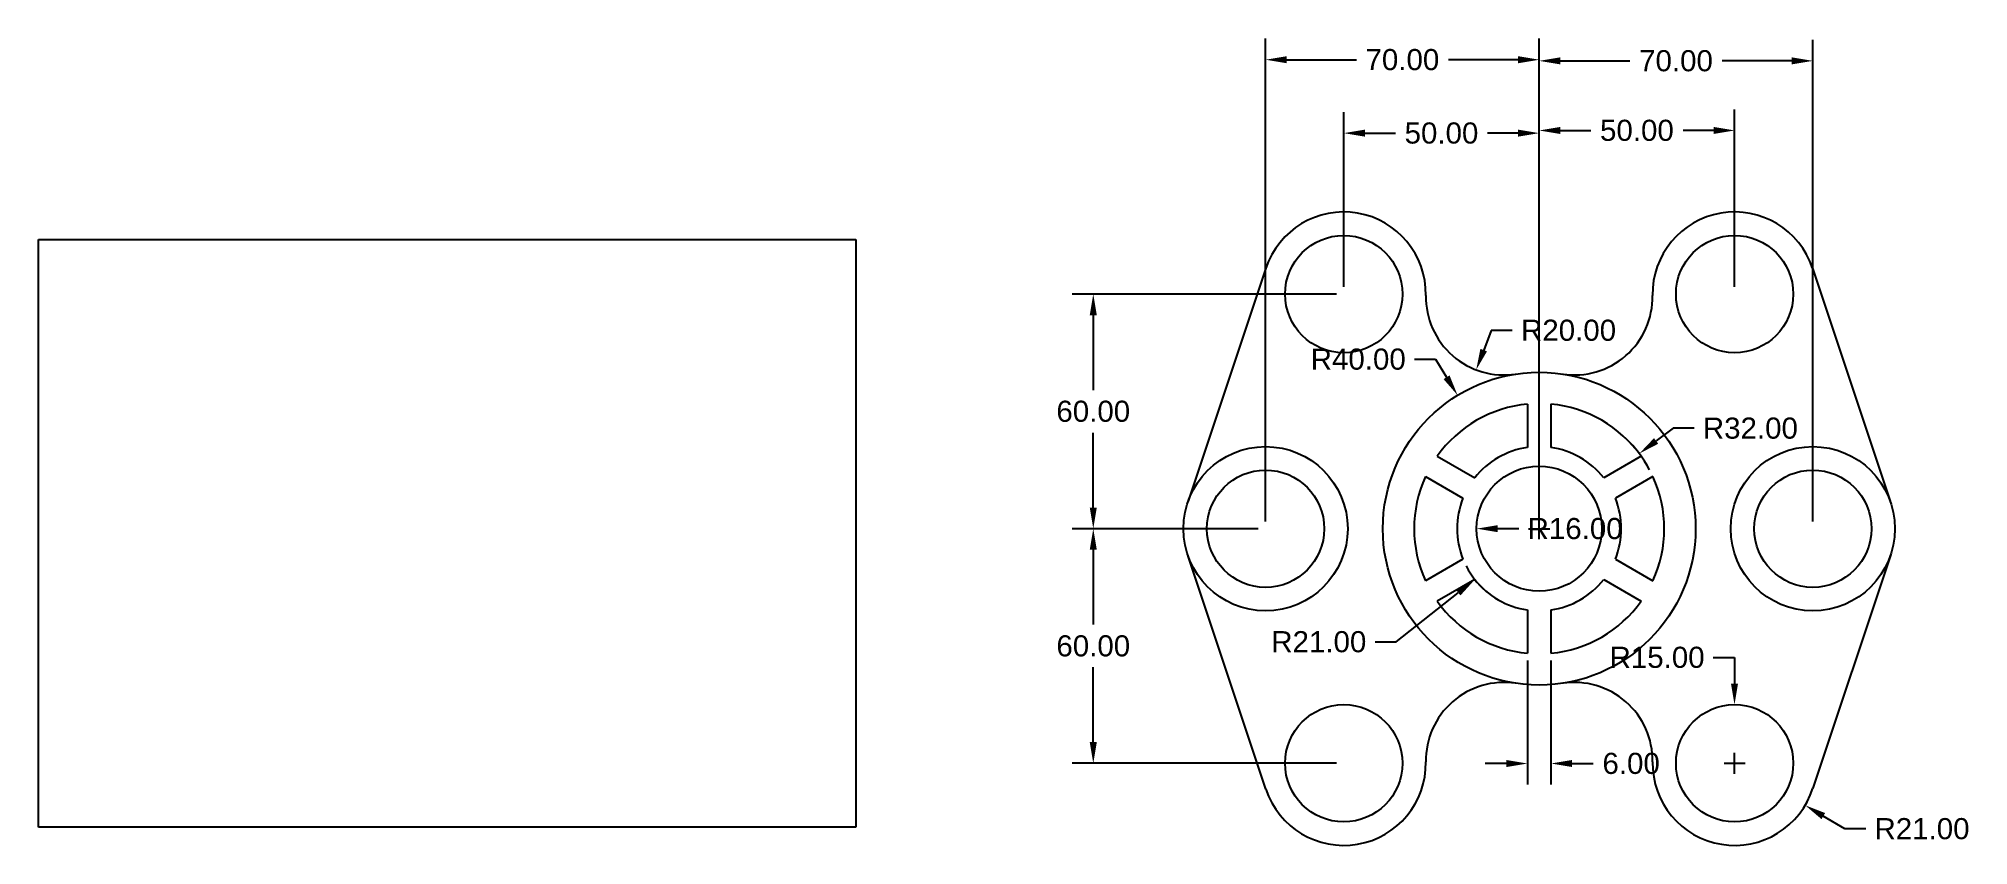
# Model space of a CAD drawing. Header units: millimetres. Extents: x -160 to 334, y -75 to 131.
import ezdxf

# ---------------------------------------------------------------- set-up
doc = ezdxf.new("R2010")
doc.units = ezdxf.units.MM
doc.header["$MEASUREMENT"] = 0
doc.styles.get("Standard").update_dxf_attribs({"font": 'arial.ttf'})
doc.dimstyles.get("Standard").update_dxf_attribs({"dimscale": 30, "dimtxt": 0.18, "dimasz": 0.18, "dimexe": 0.18, "dimexo": 0.0625, "dimgap": 0.09, "dimtad": 0, "dimtih": 1, "dimtoh": 1, "dimzin": 0, "dimdsep": 46, "dimtxsty": 'Standard', "dimcen": 0.09, "dimclrd": 1, "dimadec": 0, "dimazin": 0, "dimtfac": 1, "dimtofl": 0, "dimtmove": 0, "dimatfit": 3, "dimfxl": 1, "dimtolj": 1, "dimtzin": 0, "dimarcsym": 0})
picture_1 = doc.add_image_def('image1.jpg', size_in_pixel=(725, 521))

# ---------------------------------------------------------------- blocks, each defined once
blk = doc.blocks.new('*D2')
at = {"color": 0, "lineweight": -2, "transparency": 16777216}
for p, q in [((220.95, -27.63), (220.95, -59.36)), ((226.95, -27.63), (226.95, -59.36))]:
    blk.add_line(p, q, dxfattribs=at)
at = {"color": 1, "lineweight": -2, "transparency": 16777216}
for p, q in [((215.55, -53.96), (210.15, -53.96)), ((232.35, -53.96), (237.75, -53.96))]:
    blk.add_line(p, q, dxfattribs=at)
at = {"color": 1, "transparency": 16777216}
for points in [[(215.55, -53.06), (215.55, -54.86), (220.95, -53.96)], [(232.35, -53.06), (232.35, -54.86), (226.95, -53.96)]]:
    blk.add_solid(points, dxfattribs=at)
at = {"layer": 'Defpoints', "color": 0, "transparency": 16777216}
for p in [(220.95, -25.76), (226.95, -25.76), (226.95, -53.96)]:
    blk.add_point(p, dxfattribs=at)
at = {"color": 0, "transparency": 16777216, "insert": (247.47, -53.96), "char_height": 5.4, "attachment_point": 5}
blk.add_mtext('\\A1;6.00', dxfattribs=at)
blk = doc.blocks.new('*D3')
at = {"color": 0, "lineweight": -2, "transparency": 16777216}
for p, q in [((172.07, 66.1), (104.46, 66.1)), ((152.07, 6.1), (104.46, 6.1))]:
    blk.add_line(p, q, dxfattribs=at)
at = {"color": 1, "lineweight": -2, "transparency": 16777216}
for p, q in [((109.86, 60.7), (109.86, 41.56)), ((109.86, 11.5), (109.86, 30.64))]:
    blk.add_line(p, q, dxfattribs=at)
at = {"color": 1, "transparency": 16777216}
for points in [[(108.96, 60.7), (110.76, 60.7), (109.86, 66.1)], [(108.96, 11.5), (110.76, 11.5), (109.86, 6.1)]]:
    blk.add_solid(points, dxfattribs=at)
at = {"layer": 'Defpoints', "color": 0, "transparency": 16777216}
for p in [(173.95, 66.1), (109.86, 6.1), (153.95, 6.1)]:
    blk.add_point(p, dxfattribs=at)
at = {"color": 0, "transparency": 16777216, "insert": (109.86, 36.1), "char_height": 5.4, "attachment_point": 5}
blk.add_mtext('\\A1;60.00', dxfattribs=at)
blk = doc.blocks.new('*D4')
at = {"color": 0, "lineweight": -2, "transparency": 16777216}
for p, q in [((152.07, 6.1), (104.46, 6.1)), ((172.07, -53.9), (104.46, -53.9))]:
    blk.add_line(p, q, dxfattribs=at)
at = {"color": 1, "lineweight": -2, "transparency": 16777216}
for p, q in [((109.86, 0.7), (109.86, -18.44)), ((109.86, -48.5), (109.86, -29.36))]:
    blk.add_line(p, q, dxfattribs=at)
at = {"color": 1, "transparency": 16777216}
for points in [[(108.96, 0.7), (110.76, 0.7), (109.86, 6.1)], [(108.96, -48.5), (110.76, -48.5), (109.86, -53.9)]]:
    blk.add_solid(points, dxfattribs=at)
at = {"layer": 'Defpoints', "color": 0, "transparency": 16777216}
for p in [(109.86, 6.1), (153.95, 6.1), (173.95, -53.9)]:
    blk.add_point(p, dxfattribs=at)
at = {"color": 0, "transparency": 16777216, "insert": (109.86, -23.9), "char_height": 5.4, "attachment_point": 5}
blk.add_mtext('\\A1;60.00', dxfattribs=at)
blk = doc.blocks.new('*D5')
at = {"color": 0, "lineweight": -2, "transparency": 16777216}
for p, q in [((173.95, 67.97), (173.95, 112.66)), ((223.95, 7.97), (223.95, 112.66))]:
    blk.add_line(p, q, dxfattribs=at)
at = {"color": 1, "lineweight": -2, "transparency": 16777216}
for p, q in [((179.35, 107.26), (187.15, 107.26)), ((218.55, 107.26), (210.75, 107.26))]:
    blk.add_line(p, q, dxfattribs=at)
at = {"color": 1, "transparency": 16777216}
for points in [[(179.35, 108.16), (179.35, 106.36), (173.95, 107.26)], [(218.55, 108.16), (218.55, 106.36), (223.95, 107.26)]]:
    blk.add_solid(points, dxfattribs=at)
at = {"layer": 'Defpoints', "color": 0, "transparency": 16777216}
for p in [(223.95, 107.26), (173.95, 66.1), (223.95, 6.1)]:
    blk.add_point(p, dxfattribs=at)
at = {"color": 0, "transparency": 16777216, "insert": (198.95, 107.26), "char_height": 5.4, "attachment_point": 5}
blk.add_mtext('\\A1;50.00', dxfattribs=at)
blk = doc.blocks.new('*D6')
at = {"color": 0, "lineweight": -2, "transparency": 16777216}
for p, q in [((153.95, 7.97), (153.95, 131.44)), ((223.95, 7.97), (223.95, 131.44))]:
    blk.add_line(p, q, dxfattribs=at)
at = {"color": 1, "lineweight": -2, "transparency": 16777216}
for p, q in [((159.35, 126.04), (177.17, 126.04)), ((218.55, 126.04), (200.73, 126.04))]:
    blk.add_line(p, q, dxfattribs=at)
at = {"color": 1, "transparency": 16777216}
for points in [[(159.35, 126.94), (159.35, 125.14), (153.95, 126.04)], [(218.55, 126.94), (218.55, 125.14), (223.95, 126.04)]]:
    blk.add_solid(points, dxfattribs=at)
at = {"layer": 'Defpoints', "color": 0, "transparency": 16777216}
for p in [(223.95, 126.04), (153.95, 6.1), (223.95, 6.1)]:
    blk.add_point(p, dxfattribs=at)
at = {"color": 0, "transparency": 16777216, "insert": (188.95, 126.04), "char_height": 5.4, "attachment_point": 5}
blk.add_mtext('\\A1;70.00', dxfattribs=at)
blk = doc.blocks.new('*D7')
at = {"color": 1, "lineweight": -2, "transparency": 16777216}
for p, q in [((211.67, 56.82), (209.75, 51.77)), ((217.07, 56.82), (211.67, 56.82))]:
    blk.add_line(p, q, dxfattribs=at)
at = {"color": 1, "transparency": 16777216}
blk.add_solid([(208.91, 52.09), (210.59, 51.45), (207.83, 46.73)], dxfattribs=at)
at = {"layer": 'Defpoints', "color": 0, "transparency": 16777216}
for p in [(214.94, 65.42), (207.83, 46.73)]:
    blk.add_point(p, dxfattribs=at)
at = {"color": 0, "transparency": 16777216, "insert": (231.46, 56.82), "char_height": 5.4, "attachment_point": 5}
blk.add_mtext('\\A1;R20.00', dxfattribs=at)
blk = doc.blocks.new('*D8')
at = {"color": 1, "lineweight": -2, "transparency": 16777216}
for p, q in [((268.5, -26.83), (273.9, -26.83)), ((273.9, -26.83), (273.91, -33.5))]:
    blk.add_line(p, q, dxfattribs=at)
at = {"color": 0, "lineweight": -2, "transparency": 16777216}
for p, q in [((271.25, -53.9), (276.65, -53.9)), ((273.95, -56.6), (273.95, -51.2))]:
    blk.add_line(p, q, dxfattribs=at)
at = {"color": 1, "transparency": 16777216}
blk.add_solid([(274.81, -33.5), (273.01, -33.5), (273.92, -38.9)], dxfattribs=at)
at = {"layer": 'Defpoints', "color": 0, "transparency": 16777216}
for p in [(273.92, -38.9), (273.95, -53.9)]:
    blk.add_point(p, dxfattribs=at)
at = {"color": 0, "transparency": 16777216, "insert": (254.11, -26.83), "char_height": 5.4, "attachment_point": 5}
blk.add_mtext('\\A1;R15.00', dxfattribs=at)
blk = doc.blocks.new('*D9')
at = {"color": 0, "lineweight": -2, "transparency": 16777216}
for p, q in [((271.25, -53.9), (276.65, -53.9)), ((273.95, -56.6), (273.95, -51.2))]:
    blk.add_line(p, q, dxfattribs=at)
at = {"color": 1, "lineweight": -2, "transparency": 16777216}
for p, q in [((302.11, -70.66), (296.63, -67.4)), ((307.51, -70.66), (302.11, -70.66))]:
    blk.add_line(p, q, dxfattribs=at)
at = {"color": 1, "transparency": 16777216}
blk.add_solid([(297.1, -66.63), (296.17, -68.18), (291.99, -64.64)], dxfattribs=at)
at = {"layer": 'Defpoints', "color": 0, "transparency": 16777216}
for p in [(273.95, -53.9), (291.99, -64.64)]:
    blk.add_point(p, dxfattribs=at)
at = {"color": 0, "transparency": 16777216, "insert": (321.89, -70.66), "char_height": 5.4, "attachment_point": 5}
blk.add_mtext('\\A1;R21.00', dxfattribs=at)
blk = doc.blocks.new('*D10')
at = {"color": 1, "lineweight": -2, "transparency": 16777216}
blk.add_line((218.75, 6.1), (213.35, 6.1), dxfattribs=at)
at = {"color": 1, "transparency": 16777216}
blk.add_solid([(213.35, 7), (213.35, 5.2), (207.95, 6.1)], dxfattribs=at)
at = {"layer": 'Defpoints', "color": 0, "transparency": 16777216}
for p in [(207.95, 6.1), (223.95, 6.1)]:
    blk.add_point(p, dxfattribs=at)
at = {"color": 0, "transparency": 16777216, "insert": (233.14, 6.1), "char_height": 5.4, "attachment_point": 5}
blk.add_mtext('\\A1;R16.00', dxfattribs=at)
blk = doc.blocks.new('*D11')
at = {"color": 1, "lineweight": -2, "transparency": 16777216}
for p, q in [((192.03, 49.43), (197.43, 49.43)), ((197.43, 49.43), (200.25, 44.82))]:
    blk.add_line(p, q, dxfattribs=at)
at = {"color": 0, "lineweight": -2, "transparency": 16777216}
for p, q in [((221.25, 6.1), (226.65, 6.1)), ((223.95, 3.4), (223.95, 8.8))]:
    blk.add_line(p, q, dxfattribs=at)
at = {"color": 1, "transparency": 16777216}
blk.add_solid([(201.02, 45.29), (199.48, 44.35), (203.07, 40.22)], dxfattribs=at)
at = {"layer": 'Defpoints', "color": 0, "transparency": 16777216}
for p in [(203.07, 40.22), (223.95, 6.1)]:
    blk.add_point(p, dxfattribs=at)
at = {"color": 0, "transparency": 16777216, "insert": (177.65, 49.43), "char_height": 5.4, "attachment_point": 5}
blk.add_mtext('\\A1;R40.00', dxfattribs=at)
blk = doc.blocks.new('*D12')
at = {"color": 1, "lineweight": -2, "transparency": 16777216}
for p, q in [((258.19, 31.78), (253.87, 28.54)), ((263.59, 31.78), (258.19, 31.78))]:
    blk.add_line(p, q, dxfattribs=at)
at = {"color": 0, "lineweight": -2, "transparency": 16777216}
for p, q in [((221.25, 6.1), (226.65, 6.1)), ((223.95, 3.4), (223.95, 8.8))]:
    blk.add_line(p, q, dxfattribs=at)
blk.add_arc((223.95, 6.1), 32, 27.9778, 46.5386, dxfattribs=at)
at = {"color": 1, "transparency": 16777216}
blk.add_solid([(253.33, 29.26), (254.41, 27.82), (249.55, 25.3)], dxfattribs=at)
at = {"layer": 'Defpoints', "color": 0, "transparency": 16777216}
for p in [(249.55, 25.3), (223.95, 6.1)]:
    blk.add_point(p, dxfattribs=at)
at = {"color": 0, "transparency": 16777216, "insert": (277.98, 31.78), "char_height": 5.4, "attachment_point": 5}
blk.add_mtext('\\A1;R32.00', dxfattribs=at)
blk = doc.blocks.new('*D13')
at = {"color": 0, "lineweight": -2, "transparency": 16777216}
for p, q in [((221.25, 6.1), (226.65, 6.1)), ((223.95, 3.4), (223.95, 8.8))]:
    blk.add_line(p, q, dxfattribs=at)
at = {"color": 1, "lineweight": -2, "transparency": 16777216}
for p, q in [((187.34, -22.84), (203.24, -10.27)), ((181.94, -22.84), (187.34, -22.84))]:
    blk.add_line(p, q, dxfattribs=at)
at = {"color": 0, "lineweight": -2, "transparency": 16777216}
blk.add_arc((223.95, 6.1), 21, 206.9025, 233.0593, dxfattribs=at)
at = {"color": 1, "transparency": 16777216}
blk.add_solid([(202.68, -9.57), (203.8, -10.98), (207.48, -6.92)], dxfattribs=at)
at = {"layer": 'Defpoints', "color": 0, "transparency": 16777216}
for p in [(223.95, 6.1), (207.48, -6.92)]:
    blk.add_point(p, dxfattribs=at)
at = {"color": 0, "transparency": 16777216, "insert": (167.56, -22.84), "char_height": 5.4, "attachment_point": 5}
blk.add_mtext('\\A1;R21.00', dxfattribs=at)
blk = doc.blocks.new('*D14')
at = {"color": 0, "lineweight": -2, "transparency": 16777216}
for p, q in [((223.95, 7.97), (223.95, 131.15)), ((293.95, 7.97), (293.95, 131.15))]:
    blk.add_line(p, q, dxfattribs=at)
at = {"color": 1, "lineweight": -2, "transparency": 16777216}
for p, q in [((229.35, 125.75), (247.17, 125.75)), ((288.55, 125.75), (270.73, 125.75))]:
    blk.add_line(p, q, dxfattribs=at)
at = {"color": 1, "transparency": 16777216}
for points in [[(229.35, 126.65), (229.35, 124.85), (223.95, 125.75)], [(288.55, 126.65), (288.55, 124.85), (293.95, 125.75)]]:
    blk.add_solid(points, dxfattribs=at)
at = {"layer": 'Defpoints', "color": 0, "transparency": 16777216}
for p in [(293.95, 125.75), (223.95, 6.1), (293.95, 6.1)]:
    blk.add_point(p, dxfattribs=at)
at = {"color": 0, "transparency": 16777216, "insert": (258.95, 125.75), "char_height": 5.4, "attachment_point": 5}
blk.add_mtext('\\A1;70.00', dxfattribs=at)
blk = doc.blocks.new('*D15')
at = {"color": 0, "lineweight": -2, "transparency": 16777216}
for p, q in [((223.95, 7.97), (223.95, 113.35)), ((273.95, 67.97), (273.95, 113.35))]:
    blk.add_line(p, q, dxfattribs=at)
at = {"color": 1, "lineweight": -2, "transparency": 16777216}
for p, q in [((229.35, 107.95), (237.15, 107.95)), ((268.55, 107.95), (260.75, 107.95))]:
    blk.add_line(p, q, dxfattribs=at)
at = {"color": 1, "transparency": 16777216}
for points in [[(229.35, 108.85), (229.35, 107.05), (223.95, 107.95)], [(268.55, 108.85), (268.55, 107.05), (273.95, 107.95)]]:
    blk.add_solid(points, dxfattribs=at)
at = {"layer": 'Defpoints', "color": 0, "transparency": 16777216}
for p in [(273.95, 107.95), (273.95, 66.1), (223.95, 6.1)]:
    blk.add_point(p, dxfattribs=at)
at = {"color": 0, "transparency": 16777216, "insert": (248.95, 107.95), "char_height": 5.4, "attachment_point": 5}
blk.add_mtext('\\A1;50.00', dxfattribs=at)

msp = doc.modelspace()

# ---------------------------------------------------------------- linework, layer by layer
for p, q in [((154.027, 72.739), (134.158, 13.119)), ((293.872, 72.739), (313.741, 13.119)), ((220.949, 37.958), (220.949, 26.884)), ((226.949, 37.958), (226.949, 26.884)), ((197.859, 24.627), (207.449, 19.09)), ((250.04, 24.627), (240.449, 19.09)), ((194.859, 19.431), (204.449, 13.894)), ((253.04, 19.431), (243.449, 13.894)), ((154.027, -60.54), (134.158, -0.921)), ((204.449, -1.695), (194.859, -7.232)), ((243.449, -1.695), (253.04, -7.232)), ((313.872, -0.542), (293.972, -60.233)), ((207.449, -6.891), (197.859, -12.428)), ((240.449, -6.891), (250.04, -12.428)), ((220.949, -14.685), (220.949, -25.76)), ((226.949, -14.685), (226.949, -25.76))]:
    msp.add_line(p, q)
for centre, radius in [((173.949, 66.099), 15), ((273.949, 66.099), 15), ((223.949, 6.099), 40), ((153.949, 6.099), 21), ((293.949, 6.099), 21), ((153.949, 6.099), 15), ((223.949, 6.099), 16), ((293.949, 6.099), 15), ((173.949, -53.901), 15), ((273.949, -53.901), 15)]:
    msp.add_circle(centre, radius)
for centre, radius, start, end in [((173.949, 66.099), 21, 359.05011, 161.56854), ((273.949, 66.099), 21, 18.43146, 180.94989), ((214.944, 65.42), 20, 179.05011, 278.63237), ((232.955, 65.42), 20, 261.36763, 0.94989), ((223.949, 6.099), 32, 95.37938, 144.62062), ((223.949, 6.099), 32, 35.37938, 84.62062), ((223.949, 6.099), 21, 98.21321, 141.78679), ((223.949, 6.099), 21, 38.21321, 81.78679), ((223.949, 6.099), 32, 155.37938, 204.62062), ((223.949, 6.099), 32, 335.37938, 24.62062), ((223.949, 6.099), 21, 158.21321, 201.78679), ((223.949, 6.099), 21, 338.21321, 21.78679), ((223.949, 6.099), 21, 218.21321, 261.78679), ((223.949, 6.099), 21, 278.21321, 321.78679), ((223.949, 6.099), 32, 215.37938, 264.62062), ((223.949, 6.099), 32, 275.37938, 324.62062), ((214.944, -53.221), 20, 81.36763, 180.94989), ((232.955, -53.221), 20, 359.05011, 98.63237), ((173.949, -53.901), 21, 198.43146, 0.94989), ((273.949, -53.901), 21, 179.05011, 342.45054)]:
    msp.add_arc(centre, radius, start, end)

# ---------------------------------------------------------------- dimensions: what is measured, and where the dimension line sits
for base, p1, p2, picture, middle in [((223.949, 126.04), (153.949, 6.099), (223.949, 6.099), '*D6', (188.949, 126.04)), ((293.949, 125.746), (223.949, 6.099), (293.949, 6.099), '*D14', (258.949, 125.746)), ((223.949, 107.257), (173.949, 66.099), (223.949, 6.099), '*D5', (198.949, 107.257)), ((273.949, 107.947), (223.949, 6.099), (273.949, 66.099), '*D15', (248.949, 107.947)), ((226.949, -53.965), (220.949, -25.76), (226.949, -25.76), '*D2', (247.468, -53.965))]:
    dim = msp.add_linear_dim(base=base, p1=p1, p2=p2, dimstyle='Standard')
    dim.commit()
    dim.dimension.update_dxf_attribs({"geometry": picture, "text_midpoint": middle})
for p1, picture, middle in [((173.949, 66.099), '*D3', (109.865, 36.099)), ((173.949, -53.901), '*D4', (109.865, -23.901))]:
    dim = msp.add_linear_dim(base=(109.865, 6.099), p1=p1, p2=(153.949, 6.099), angle=90, dimstyle='Standard')
    dim.commit()
    dim.dimension.update_dxf_attribs({"geometry": picture, "text_midpoint": middle})
for center, mpoint, picture, middle in [((214.944, 65.42), (207.832, 46.727), '*D7', (231.458, 56.821)), ((223.949, 6.099), (207.475, -6.924), '*D13', (167.558, -22.837)), ((223.949, 6.099), (207.949, 6.099), '*D10', (233.135, 6.099)), ((273.949, -53.901), (273.92, -38.901), '*D8', (254.111, -26.833)), ((273.949, -53.901), (291.995, -64.642), '*D9', (321.892, -70.661))]:
    dim = msp.add_radius_dim(center=center, mpoint=mpoint, dimstyle='Standard')
    dim.commit()
    dim.dimension.update_dxf_attribs({"geometry": picture, "text_midpoint": middle, "dimtype": 164})
for mpoint, picture, middle in [((203.07, 40.218), '*D11', (177.647, 49.43)), ((249.549, 25.299), '*D12', (277.975, 31.779))]:
    dim = msp.add_radius_dim(center=(223.949, 6.099), mpoint=mpoint, dimstyle='Standard')
    dim.commit()
    dim.dimension.update_dxf_attribs({"geometry": picture, "text_midpoint": middle})

# ---------------------------------------------------------------- pictures from other files: only their frames are drawn
image = msp.add_image(picture_1, insert=(-159.972, -70.206), size_in_units=(209.119, 150.277))
image.dxf.flags = 7

doc.saveas('drawing.dxf')
